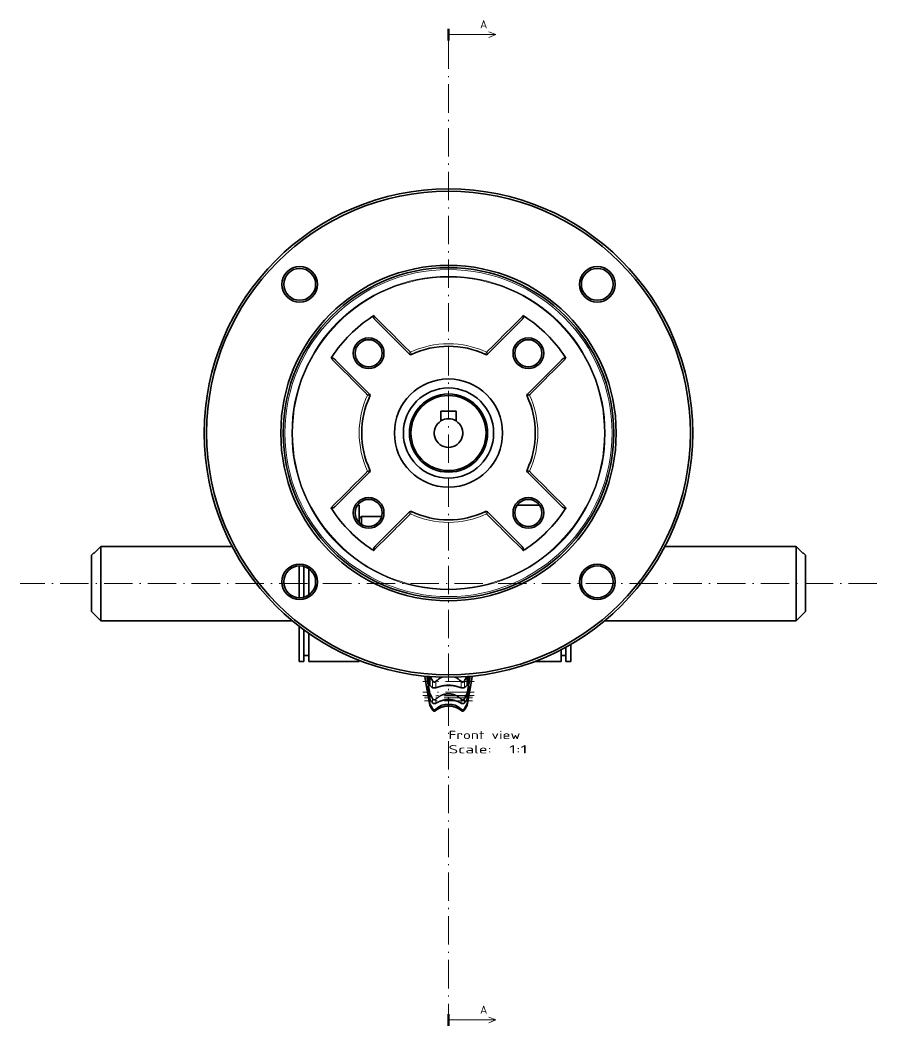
# Model space of a CAD drawing. Header units: millimetres. Extents: x -398 to 321, y -143 to 282.
# Drawn here: x -41.3 to 320.7, y -142.5 to 282.4 of the extents above; entities that cross this region are included whole.
import ezdxf
from ezdxf.enums import TextEntityAlignment as Align

# ---------------------------------------------------------------- set-up
doc = ezdxf.new("R2010")
doc.units = ezdxf.units.MM
doc.linetypes.add('DASHDOT', pattern=[18.5, 12, -3, 0.5, -3])
doc.layers.get('0').update_dxf_attribs({"lineweight": 13})
doc.styles.get("Standard").update_dxf_attribs({"font": 'isocp.shx'})

# ---------------------------------------------------------------- blocks, each defined once
blk = doc.blocks.new('BLOCK1')
at = {"color": 7, "lineweight": 100}
for p, q in [((0, 317.7), (0, 312.7)), ((0, -103.66), (0, -98.66))]:
    blk.add_line(p, q, dxfattribs=at)
at = {"color": 7, "lineweight": 13}
for p, q in [((20, 315.2), (0, 315.2)), ((20, -101.16), (0, -101.16))]:
    blk.add_line(p, q, dxfattribs=at)
at = {"color": 7, "linetype": 'DASHDOT', "lineweight": 13}
blk.add_line((0, 312.7), (0, -98.66), dxfattribs=at)
at = {"color": 7, "lineweight": 13}
for points in [[(17, 313.96), (20, 315.2), (17, 316.45)], [(17, -102.4), (20, -101.16), (17, -99.91)]]:
    blk.add_lwpolyline(points, dxfattribs=at)
at = {"color": 7, "lineweight": 13, "width": 1.071538}
for p, p2 in [((13.33, 317.83), (16.37, 317.83)), ((13.33, -98.53), (16.37, -98.53))]:
    blk.add_text('A', height=3.5, dxfattribs=at).set_placement(p, p2, align=Align.FIT)
blk = doc.blocks.new('BLOCK2')
at = {"color": 7, "lineweight": 13}
for s, width, p, p2 in [('Front view', 1.117554, (0, 17.52), (30.36, 17.52)), ('Scale:', 1.228054, (0, 11.47), (18.22, 11.47)), ('  1:1', 1.097358, (18.22, 11.47), (33.4, 11.47))]:
    blk.add_text(s, height=3.5, dxfattribs=dict(at, width=width)).set_placement(p, p2, align=Align.FIT)
blk = doc.blocks.new('BLOCK3')
at = {"color": 7, "lineweight": 35}
for p, q in [((-30.13, 193.82), (-30.85, 194.54)), ((-30.13, 193.82), (-16.49, 180.17)), ((30.13, 193.82), (16.49, 180.17)), ((30.13, 193.82), (30.85, 194.54)), ((-46.98, 176.97), (-47.7, 177.69)), ((-46.98, 176.97), (-33.34, 163.33)), ((46.98, 176.97), (33.34, 163.33)), ((46.98, 176.97), (47.7, 177.69)), ((-3.18, 156.05), (3.17, 156.05)), ((-3.18, 156.05), (-3.18, 151.97)), ((3.17, 151.97), (3.17, 156.05)), ((-46.98, 116.7), (-33.34, 130.35)), ((46.98, 116.7), (33.34, 130.35)), ((-46.98, 116.7), (-47.7, 115.99)), ((-37.68, 116.36), (-38.43, 116.36)), ((-37.68, 116.36), (-37.68, 108.98)), ((29.03, 116.36), (38.43, 116.36)), ((46.98, 116.7), (47.7, 115.99)), ((-37.68, 110.73), (-36.71, 111.54)), ((-37.68, 110.73), (-37.68, 108.98)), ((-36.71, 111.54), (-36.71, 108.23)), ((-28.23, 111.54), (-36.71, 111.54)), ((-30.13, 99.86), (-16.49, 113.5)), ((30.13, 99.86), (16.49, 113.5)), ((-91.37, 98.89), (-146.85, 98.89)), ((-146.85, 83.34), (-146.85, 98.89)), ((-30.13, 99.86), (-30.85, 99.14)), ((30.13, 99.86), (30.85, 99.14)), ((146.85, 98.89), (91.37, 98.89)), ((146.85, 83.34), (146.85, 98.89)), ((-150.81, 95.25), (-150.03, 96.04)), ((-150.81, 83.34), (-150.81, 95.25)), ((-150.03, 96.04), (-149.63, 96.04)), ((149.63, 96.04), (150.02, 96.04)), ((150.81, 95.25), (150.02, 96.04)), ((150.81, 83.34), (150.81, 95.25)), ((-63.08, 90.72), (-63.08, 77.24)), ((-61.07, 77.47), (-61.07, 90.48)), ((-59.07, 78.4), (-59.07, 89.55)), ((-150.81, 71.42), (-150.81, 83.34)), ((-146.85, 67.46), (-146.85, 83.34)), ((146.85, 67.46), (146.85, 83.34)), ((150.81, 71.42), (150.81, 83.34)), ((-150.81, 71.42), (-146.85, 67.46)), ((150.81, 71.42), (146.85, 67.46)), ((-146.85, 67.46), (-65.93, 67.46)), ((-63.08, 65.18), (-63.08, 54.36)), ((65.93, 67.46), (146.85, 67.46)), ((-61.07, 54.36), (-61.07, 63.66)), ((-59.07, 54.36), (-59.07, 62.23)), ((47.61, 55.29), (47.61, 50.32)), ((49.62, 56.36), (49.62, 50.32)), ((51.62, 50.32), (51.62, 57.49)), ((-63.08, 54.36), (-63.08, 50.32)), ((-61.07, 50.32), (-61.07, 54.36)), ((-61.07, 52.86), (-59.07, 52.86)), ((-59.07, 50.32), (-59.07, 54.36)), ((49.62, 52.86), (47.61, 52.86)), ((-61.07, 50.32), (-63.08, 50.32)), ((-37.68, 50.32), (-59.07, 50.32)), ((-37.68, 50.78), (-37.68, 50.32)), ((36.49, 50.32), (47.61, 50.32)), ((49.62, 50.32), (51.62, 50.32)), ((-9.94, 44.13), (-9.94, 43.82)), ((-9.94, 43.82), (-8.99, 38.02)), ((-8.99, 43.65), (-8.99, 44.04)), ((-8.99, 43.54), (-8.99, 43.65)), ((-8.65, 43.79), (-8.69, 44.02)), ((-8.48, 42.87), (-8.65, 43.79)), ((-7.94, 43.96), (-7.94, 40.39)), ((7.94, 43.96), (7.94, 40.39)), ((8.48, 42.87), (8.65, 43.79)), ((8.65, 43.79), (8.69, 44.02)), ((8.99, 43.65), (8.99, 44.04)), ((9.94, 43.82), (8.99, 38.02)), ((8.99, 43.54), (8.99, 43.65)), ((9.94, 44.13), (9.94, 43.82)), ((-8.48, 39.99), (-8.65, 40.92)), ((-8.48, 37.34), (-8.65, 38.37)), ((8.48, 39.99), (8.65, 40.92)), ((8.48, 37.34), (8.65, 38.37)), ((-8.99, 38.02), (-8.99, 38.02)), ((-8.48, 35.85), (-8.65, 36.88)), ((-8.48, 34.94), (-8.65, 36.02)), ((-7.94, 36.85), (-7.94, 34.37)), ((7.94, 36.85), (7.94, 34.37)), ((8.48, 35.85), (8.65, 36.88)), ((8.48, 34.94), (8.65, 36.02)), ((8.48, 34.94), (8.65, 36.02)), ((8.99, 38.02), (8.99, 38.02)), ((-7.94, 32.54), (-7.94, 31.7)), ((7.94, 32.54), (7.94, 31.7))]:
    blk.add_line(p, q, dxfattribs=at)
at = {"color": 7, "lineweight": 13}
for p, q in [((-16.08, 180.99), (-15.63, 180.02)), ((16.08, 180.99), (15.63, 180.02)), ((-34.16, 162.92), (-33.19, 162.46)), ((34.16, 162.92), (33.19, 162.46)), ((-34.16, 130.75), (-33.19, 131.21)), ((34.16, 130.75), (33.19, 131.21)), ((-16.08, 112.68), (-15.63, 113.65)), ((16.08, 112.68), (15.63, 113.65)), ((-8.99, 43.65), (-8.62, 43.65)), ((8.62, 43.65), (8.99, 43.65)), ((-8.99, 39.79), (-8.94, 39.79)), ((-8.99, 39.33), (-8.83, 39.33)), ((-8.65, 40.92), (-8.07, 40.92)), ((-8.48, 39.99), (-7.56, 39.99)), ((-6.82, 42.24), (-6.82, 39.32)), ((-5.29, 41.94), (-5.29, 39.22)), ((-2.7, 39.99), (2.7, 39.99)), ((5.29, 41.94), (5.29, 39.22)), ((6.82, 42.24), (6.82, 39.32)), ((7.56, 39.99), (8.48, 39.99)), ((8.07, 40.92), (8.65, 40.92)), ((8.83, 39.33), (8.99, 39.33)), ((8.94, 39.79), (8.99, 39.79)), ((-8.65, 36.88), (-8.4, 36.88)), ((-8.48, 35.85), (-8.21, 35.85)), ((-6.82, 34.7), (-6.82, 32.86)), ((-5.29, 34.4), (-5.29, 32.69)), ((5.29, 34.4), (5.29, 32.69)), ((6.82, 34.7), (6.82, 32.86)), ((8.21, 35.85), (8.48, 35.85)), ((8.4, 36.88), (8.65, 36.88)), ((-6.82, 30.47), (-6.82, 29.84)), ((-5.29, 30.19), (-5.29, 29.61)), ((5.29, 30.19), (5.29, 29.61)), ((6.82, 30.47), (6.82, 29.84))]:
    blk.add_line(p, q, dxfattribs=at)
for points in [[(-31.61, 196.47, 0.000371), (-16.08, 180.99)], [(16.08, 180.99, 0.000371), (31.61, 196.47)], [(-34.16, 162.92, 0.000371), (-49.63, 178.45)], [(49.63, 178.45, 0.000371), (34.16, 162.92)], [(-49.63, 115.23, 0.000371), (-34.16, 130.75)], [(34.16, 130.75, 0.000371), (49.63, 115.23)], [(-16.08, 112.68, 0.000371), (-31.61, 97.21)], [(31.61, 97.21, 0.000371), (16.08, 112.68)]]:
    blk.add_lwpolyline(points, format="xyb", dxfattribs=at)
at = {"color": 7, "lineweight": 35}
for centre, radius in [((0, 146.84), 103.19), ((0, 146.84), 102.19), ((0, 146.84), 70.85), ((-62.86, 209.7), 7.51), ((62.86, 209.7), 7.51), ((0, 146.84), 69.85), ((-62.86, 209.7), 6.74), ((62.86, 209.7), 6.74), ((-33.73, 180.57), 6.48), ((33.73, 180.57), 6.48), ((-33.73, 180.57), 5.72), ((33.73, 180.57), 5.72), ((0, 146.84), 22.86), ((0, 146.84), 19.05), ((0, 146.84), 16.51), ((0, 146.84), 15.88), ((-33.73, 113.11), 6.48), ((33.73, 113.11), 6.48), ((-33.73, 113.11), 5.72), ((33.73, 113.11), 5.72), ((-62.86, 83.98), 7.51), ((-62.86, 83.98), 6.74), ((62.86, 83.98), 7.51), ((62.86, 83.98), 6.74)]:
    blk.add_circle(centre, radius, dxfattribs=at)
at = {"color": 7, "lineweight": 13}
for radius in [69.09, 66.2, 65.89]:
    blk.add_circle((0, 146.84), radius, dxfattribs=at)
at = {"color": 7, "lineweight": 35}
for centre, radius, start, end in [((0, 146.84), 58.84, 123.3198, 146.6802), ((-0.33, 147.34), 58.24, 122.4886, 123.3229), ((0.33, 147.34), 58.24, 56.6772, 57.5114), ((0, 146.84), 58.84, 33.3198, 56.6802), ((0, 146.84), 36.68, 64.7859, 115.2141), ((-0.5, 147.17), 58.24, 146.6772, 147.5114), ((-15.95, 180.71), 0.762, 225, 295.2141), ((15.95, 180.71), 0.762, 244.7859, 315), ((0.5, 147.17), 58.24, 32.4886, 33.3229), ((0, 146.84), 36.68, 154.7859, 205.2141), ((-33.88, 162.79), 0.762, 334.7859, 45), ((33.88, 162.79), 0.762, 135, 205.2141), ((0, 146.84), 36.68, 334.7859, 25.2141), ((0, 146.84), 15.88, 241.3521, 61.3521), ((0, 146.84), 6.03, 121.7569, 58.2431), ((0, 146.84), 6.03, 58.2431, 121.7569), ((-33.88, 130.89), 0.762, 315, 25.2141), ((33.88, 130.89), 0.762, 154.7859, 225), ((-0.5, 146.51), 58.24, 212.4886, 213.3229), ((0.5, 146.51), 58.24, 326.6772, 327.5114), ((0, 146.84), 58.84, 213.3198, 236.6802), ((-15.95, 112.96), 0.762, 64.7859, 135), ((0, 146.84), 36.68, 244.7859, 295.2141), ((15.95, 112.96), 0.762, 45, 115.2141), ((0, 146.84), 58.84, 303.3198, 326.6802), ((432.14, -468.69), 810.79, 135.56993, 135.8517), ((-432.14, -468.69), 810.79, 44.14832, 44.43009), ((-432.14, -468.69), 810.79, 44.14832, 44.43009), ((-0.33, 146.33), 58.24, 236.6772, 237.5114), ((0.33, 146.33), 58.24, 302.4886, 303.3229), ((-34.67, 28.66), 30.98, 25.9957, 29.5484), ((-0.36, 37.32), 6.76, 109.7512, 136.9), ((0.36, 37.32), 6.76, 43.0999, 70.2491), ((34.67, 28.66), 30.98, 150.4515, 154.0043), ((9.53, 39.56), 18.52, 179.2974, 180.7028), ((-107.74, 21.39), 101, 8.8052, 10.6127), ((107.74, 21.39), 100.99, 169.3873, 171.1948), ((-9.53, 39.56), 18.52, 359.2974, 0.7028), ((-122.42, 17.75), 115.22, 9.1204, 10.1293), ((107.19, 56.77), 117.29, 189.5386, 191.01), ((-270.66, -8.5), 265.91, 8.8798, 9.6014), ((732.11, 156), 750.41, 189.28344, 189.53458), ((-52.62, 12.3), 50.98, 26.063, 28.7876), ((14.23, 49.59), 26.89, 214.453, 218.455), ((52.61, 12.3), 50.98, 151.2124, 153.937), ((-14.23, 49.59), 26.89, 321.545, 325.547), ((-107.19, 56.77), 117.28, 348.99, 350.4615), ((270.65, -8.5), 265.9, 170.3987, 171.1202), ((-732.03, 155.99), 750.34, 350.46541, 350.71658), ((-732.11, 156), 750.42, 350.46544, 350.71658), ((122.39, 17.76), 115.2, 169.8706, 170.8797), ((122.42, 17.75), 115.23, 169.8708, 170.8796), ((-114.29, -26.05), 121.43, 27.7392, 28.8506), ((113.77, 103.67), 141.39, 210.5962, 211.4735), ((0, 24.78), 7.57, 45.6288, 134.3712), ((114.29, -26.05), 121.42, 151.1494, 152.2609), ((-113.77, 103.67), 141.39, 328.5265, 329.4038), ((-113.77, 103.67), 141.4, 328.5265, 329.4038)]:
    blk.add_arc(centre, radius, start, end, dxfattribs=at)
at = {"color": 7, "lineweight": 13}
for start, end in [(64.7859, 115.2141), (154.7859, 205.2141), (334.7859, 25.2141), (244.7859, 295.2141)]:
    blk.add_arc((0, 146.84), 37.75, start, end, dxfattribs=at)
for centre, major_axis, ratio, start_param, end_param in [((-15.95, 180.71), (-0.539, -0.539), 0.387009, 4.574054, 6.283185), ((15.95, 180.71), (0.539, -0.539), 0.38701, 0, 1.709131), ((-33.88, 162.79), (-0.539, -0.539), 0.387009, 3.141593, 4.850724), ((33.88, 162.79), (0.539, -0.539), 0.38701, 1.432461, 3.141593), ((-33.88, 130.89), (0.539, -0.539), 0.387009, 4.574055, 6.283185), ((33.88, 130.89), (-0.539, -0.539), 0.38701, 0, 1.709132), ((-15.95, 112.96), (0.539, -0.539), 0.387009, 3.141593, 4.850725), ((15.95, 112.96), (-0.539, -0.539), 0.38701, 1.432462, 3.141593)]:
    blk.add_ellipse(centre, major_axis=major_axis, ratio=ratio, start_param=start_param, end_param=end_param, dxfattribs=at)
at = {"color": 7, "lineweight": 35}
for centre, major_axis, ratio, start_param, end_param in [((-8.67, 37.99), (0.31, -1.86), 0.04774, 3.133768, 3.405208), ((-10.48, 50.45), (5.33, -11.67), 0.241526, 5.633495, 5.850237), ((10.48, 50.45), (-5.33, -11.66), 0.241527, 0.432952, 0.649696), ((8.67, 37.99), (-0.31, -1.86), 0.047742, 2.877978, 3.149417)]:
    blk.add_ellipse(centre, major_axis=major_axis, ratio=ratio, start_param=start_param, end_param=end_param, dxfattribs=at)
for points, knots in [([(-30.85, 194.54), (-30.87, 194.56), (-30.91, 194.59), (-30.96, 194.65), (-31.01, 194.71), (-31.07, 194.77), (-31.12, 194.83), (-31.17, 194.89), (-31.22, 194.95), (-31.27, 195.01), (-31.31, 195.07), (-31.36, 195.14), (-31.4, 195.2), (-31.45, 195.27), (-31.49, 195.34), (-31.53, 195.41), (-31.57, 195.48), (-31.6, 195.55), (-31.64, 195.62), (-31.67, 195.7), (-31.7, 195.78), (-31.72, 195.85), (-31.75, 195.94), (-31.76, 196.02), (-31.77, 196.11), (-31.77, 196.2), (-31.75, 196.3), (-31.7, 196.4), (-31.64, 196.45), (-31.61, 196.47)], [0, 0, 0, 0, 0.078517, 0.157044, 0.235591, 0.314171, 0.392802, 0.471501, 0.550286, 0.62917, 0.708159, 0.787241, 0.866435, 0.945787, 1.025361, 1.105224, 1.185433, 1.266032, 1.347108, 1.428741, 1.511046, 1.594319, 1.678812, 1.764897, 1.853337, 1.945621, 2.044088, 2.151276, 2.262632, 2.262632, 2.262632, 2.262632]), ([(30.85, 194.54), (30.87, 194.56), (30.91, 194.59), (30.96, 194.65), (31.01, 194.71), (31.07, 194.77), (31.12, 194.83), (31.17, 194.89), (31.22, 194.95), (31.27, 195.01), (31.31, 195.07), (31.36, 195.14), (31.4, 195.2), (31.45, 195.27), (31.49, 195.34), (31.53, 195.41), (31.57, 195.48), (31.6, 195.55), (31.64, 195.62), (31.67, 195.7), (31.7, 195.78), (31.72, 195.85), (31.75, 195.94), (31.76, 196.02), (31.77, 196.11), (31.77, 196.2), (31.75, 196.3), (31.7, 196.4), (31.64, 196.45), (31.61, 196.47)], [0, 0, 0, 0, 0.078517, 0.157044, 0.235591, 0.314171, 0.392802, 0.471501, 0.550286, 0.629171, 0.708159, 0.787241, 0.866435, 0.945787, 1.025361, 1.105224, 1.185433, 1.266032, 1.347108, 1.428741, 1.511046, 1.594319, 1.678812, 1.764897, 1.853337, 1.945621, 2.044088, 2.151276, 2.262632, 2.262632, 2.262632, 2.262632]), ([(-47.7, 177.69), (-47.72, 177.71), (-47.76, 177.75), (-47.81, 177.8), (-47.87, 177.85), (-47.93, 177.9), (-47.99, 177.96), (-48.05, 178.01), (-48.11, 178.06), (-48.17, 178.1), (-48.24, 178.15), (-48.3, 178.2), (-48.37, 178.24), (-48.43, 178.28), (-48.5, 178.33), (-48.57, 178.37), (-48.64, 178.4), (-48.71, 178.44), (-48.79, 178.48), (-48.86, 178.51), (-48.94, 178.54), (-49.02, 178.56), (-49.1, 178.58), (-49.18, 178.6), (-49.27, 178.61), (-49.37, 178.6), (-49.46, 178.58), (-49.56, 178.53), (-49.61, 178.48), (-49.63, 178.45)], [0, 0, 0, 0, 0.078517, 0.157044, 0.235591, 0.314171, 0.392802, 0.471501, 0.550286, 0.629171, 0.708159, 0.787241, 0.866435, 0.945787, 1.025361, 1.105224, 1.185433, 1.266032, 1.347108, 1.428741, 1.511046, 1.594319, 1.678812, 1.764897, 1.853337, 1.945621, 2.044088, 2.151276, 2.262632, 2.262632, 2.262632, 2.262632]), ([(47.7, 177.69), (47.72, 177.71), (47.75, 177.75), (47.81, 177.8), (47.87, 177.85), (47.93, 177.9), (47.99, 177.96), (48.05, 178.01), (48.11, 178.06), (48.17, 178.1), (48.24, 178.15), (48.3, 178.2), (48.37, 178.24), (48.43, 178.28), (48.5, 178.33), (48.57, 178.37), (48.64, 178.4), (48.71, 178.44), (48.78, 178.48), (48.86, 178.51), (48.94, 178.54), (49.02, 178.56), (49.1, 178.58), (49.18, 178.6), (49.27, 178.61), (49.37, 178.6), (49.46, 178.58), (49.56, 178.53), (49.61, 178.48), (49.63, 178.45)], [0, 0, 0, 0, 0.078517, 0.157044, 0.235591, 0.314171, 0.392802, 0.471501, 0.550286, 0.62917, 0.708159, 0.787241, 0.866435, 0.945787, 1.025361, 1.105224, 1.185433, 1.266032, 1.347108, 1.428741, 1.511046, 1.594319, 1.678812, 1.764897, 1.853337, 1.945621, 2.044088, 2.151276, 2.262632, 2.262632, 2.262632, 2.262632]), ([(-47.7, 115.99), (-47.72, 115.97), (-47.76, 115.93), (-47.81, 115.88), (-47.87, 115.82), (-47.93, 115.77), (-47.99, 115.72), (-48.05, 115.67), (-48.11, 115.62), (-48.17, 115.57), (-48.24, 115.52), (-48.3, 115.48), (-48.37, 115.43), (-48.43, 115.39), (-48.5, 115.35), (-48.57, 115.31), (-48.64, 115.27), (-48.71, 115.23), (-48.79, 115.2), (-48.86, 115.17), (-48.94, 115.14), (-49.02, 115.11), (-49.1, 115.09), (-49.18, 115.08), (-49.27, 115.07), (-49.37, 115.07), (-49.46, 115.09), (-49.56, 115.14), (-49.61, 115.2), (-49.63, 115.23)], [0, 0, 0, 0, 0.078517, 0.157044, 0.235591, 0.314171, 0.392802, 0.471501, 0.550286, 0.62917, 0.708159, 0.787241, 0.866435, 0.945787, 1.025361, 1.105224, 1.185433, 1.266032, 1.347108, 1.428741, 1.511046, 1.594319, 1.678812, 1.764897, 1.853337, 1.945621, 2.044088, 2.151276, 2.262632, 2.262632, 2.262632, 2.262632]), ([(47.7, 115.99), (47.72, 115.96), (47.76, 115.92), (47.83, 115.86), (47.9, 115.8), (47.97, 115.73), (48.04, 115.68), (48.11, 115.62), (48.19, 115.56), (48.26, 115.51), (48.34, 115.45), (48.41, 115.4), (48.49, 115.35), (48.58, 115.31), (48.66, 115.26), (48.74, 115.22), (48.83, 115.18), (48.92, 115.14), (49.01, 115.11), (49.11, 115.09), (49.21, 115.07), (49.32, 115.07), (49.43, 115.08), (49.55, 115.13), (49.61, 115.19), (49.63, 115.23)], [0, 0, 0, 0, 0.092173, 0.184361, 0.276582, 0.368862, 0.461229, 0.553711, 0.646331, 0.73909, 0.831982, 0.925063, 1.018426, 1.112178, 1.206412, 1.301209, 1.396716, 1.493069, 1.590656, 1.689912, 1.791475, 1.896812, 2.008928, 2.131613, 2.262083, 2.262083, 2.262083, 2.262083]), ([(-30.85, 99.14), (-30.87, 99.12), (-30.91, 99.08), (-30.96, 99.03), (-31.01, 98.97), (-31.07, 98.91), (-31.12, 98.85), (-31.17, 98.79), (-31.22, 98.73), (-31.27, 98.67), (-31.31, 98.6), (-31.36, 98.54), (-31.4, 98.47), (-31.45, 98.41), (-31.49, 98.34), (-31.53, 98.27), (-31.57, 98.2), (-31.6, 98.13), (-31.64, 98.05), (-31.67, 97.98), (-31.7, 97.9), (-31.72, 97.82), (-31.75, 97.74), (-31.76, 97.65), (-31.77, 97.57), (-31.77, 97.47), (-31.75, 97.37), (-31.7, 97.28), (-31.64, 97.23), (-31.61, 97.21)], [0, 0, 0, 0, 0.078517, 0.157044, 0.235591, 0.314171, 0.392802, 0.471501, 0.550286, 0.629171, 0.708159, 0.787241, 0.866435, 0.945787, 1.025361, 1.105224, 1.185433, 1.266032, 1.347108, 1.428741, 1.511046, 1.594319, 1.678812, 1.764897, 1.853337, 1.945621, 2.044088, 2.151276, 2.262632, 2.262632, 2.262632, 2.262632]), ([(30.85, 99.14), (30.87, 99.12), (30.91, 99.08), (30.96, 99.03), (31.01, 98.97), (31.07, 98.91), (31.12, 98.85), (31.17, 98.79), (31.22, 98.73), (31.27, 98.67), (31.31, 98.6), (31.36, 98.54), (31.4, 98.47), (31.45, 98.41), (31.49, 98.34), (31.53, 98.27), (31.57, 98.2), (31.6, 98.13), (31.64, 98.05), (31.67, 97.98), (31.7, 97.9), (31.72, 97.82), (31.75, 97.74), (31.76, 97.65), (31.77, 97.57), (31.77, 97.47), (31.75, 97.37), (31.7, 97.28), (31.64, 97.23), (31.61, 97.21)], [0, 0, 0, 0, 0.078517, 0.157044, 0.235591, 0.314171, 0.392802, 0.471501, 0.550286, 0.62917, 0.708159, 0.787241, 0.866435, 0.945787, 1.025361, 1.105224, 1.185433, 1.266032, 1.347108, 1.428741, 1.511046, 1.594319, 1.678812, 1.764897, 1.853337, 1.945621, 2.044088, 2.151276, 2.262632, 2.262632, 2.262632, 2.262632]), ([(-8.99, 43.54), (-8.99, 43.54), (-8.99, 43.52), (-8.99, 43.48), (-8.98, 43.44), (-8.98, 43.38), (-8.98, 43.32), (-8.97, 43.25), (-8.97, 43.19), (-8.96, 43.12), (-8.95, 43.04), (-8.95, 42.96), (-8.94, 42.88), (-8.93, 42.8), (-8.92, 42.71), (-8.91, 42.61), (-8.9, 42.51), (-8.88, 42.41), (-8.87, 42.31), (-8.86, 42.19), (-8.84, 42.08), (-8.82, 41.96), (-8.81, 41.84), (-8.79, 41.71), (-8.77, 41.58), (-8.74, 41.44), (-8.72, 41.31), (-8.7, 41.18), (-8.68, 41.07), (-8.66, 40.98), (-8.65, 40.94), (-8.65, 40.92)], [0, 0, 0, 0, 0.025275, 0.051348, 0.105901, 0.163688, 0.224754, 0.289151, 0.356943, 0.428207, 0.503025, 0.581494, 0.663723, 0.749828, 0.839935, 0.934175, 1.032681, 1.135594, 1.24306, 1.355156, 1.471877, 1.593124, 1.718698, 1.848271, 1.981222, 2.11656, 2.252956, 2.388792, 2.522235, 2.587474, 2.651428, 2.651428, 2.651428, 2.651428]), ([(-7.94, 40.39), (-7.95, 40.42), (-7.96, 40.48), (-7.99, 40.6), (-8.03, 40.76), (-8.08, 40.96), (-8.13, 41.17), (-8.17, 41.38), (-8.22, 41.61), (-8.27, 41.85), (-8.32, 42.09), (-8.37, 42.34), (-8.42, 42.56), (-8.45, 42.73), (-8.47, 42.82), (-8.48, 42.87)], [0, 0, 0, 0, 0.091309, 0.185096, 0.38009, 0.584915, 0.799419, 1.023361, 1.256407, 1.498109, 1.747891, 2.005062, 2.26882, 2.402887, 2.53825, 2.53825, 2.53825, 2.53825]), ([(7.94, 40.39), (7.94, 40.42), (7.96, 40.48), (7.99, 40.6), (8.03, 40.76), (8.08, 40.96), (8.13, 41.17), (8.17, 41.38), (8.22, 41.61), (8.27, 41.85), (8.32, 42.09), (8.37, 42.34), (8.42, 42.56), (8.45, 42.73), (8.47, 42.82), (8.48, 42.87)], [0, 0, 0, 0, 0.091309, 0.185096, 0.38009, 0.584915, 0.799419, 1.023361, 1.256408, 1.498109, 1.747891, 2.005063, 2.268821, 2.402888, 2.53825, 2.53825, 2.53825, 2.53825]), ([(8.99, 43.54), (8.99, 43.54), (8.99, 43.52), (8.99, 43.48), (8.98, 43.44), (8.98, 43.38), (8.98, 43.32), (8.97, 43.25), (8.97, 43.19), (8.96, 43.12), (8.95, 43.04), (8.95, 42.96), (8.94, 42.88), (8.93, 42.8), (8.92, 42.71), (8.91, 42.61), (8.9, 42.51), (8.88, 42.41), (8.87, 42.31), (8.86, 42.19), (8.84, 42.08), (8.82, 41.96), (8.8, 41.84), (8.79, 41.71), (8.76, 41.58), (8.74, 41.44), (8.72, 41.31), (8.7, 41.18), (8.68, 41.07), (8.66, 40.98), (8.65, 40.94), (8.65, 40.92)], [0, 0, 0, 0, 0.025275, 0.051348, 0.105901, 0.163688, 0.224754, 0.289151, 0.356943, 0.428207, 0.503025, 0.581494, 0.663723, 0.749828, 0.839935, 0.934175, 1.032681, 1.135594, 1.24306, 1.355156, 1.471877, 1.593124, 1.718698, 1.848271, 1.981222, 2.11656, 2.252956, 2.388792, 2.522235, 2.587474, 2.651428, 2.651428, 2.651428, 2.651428]), ([(-8.99, 39.33), (-8.99, 39.33), (-8.99, 39.32), (-8.99, 39.3), (-8.99, 39.28), (-8.99, 39.24), (-8.98, 39.2), (-8.98, 39.16), (-8.98, 39.11), (-8.97, 39.06), (-8.97, 39.01), (-8.96, 38.94), (-8.95, 38.88), (-8.94, 38.81), (-8.93, 38.73), (-8.92, 38.65), (-8.91, 38.57), (-8.9, 38.47), (-8.88, 38.37), (-8.87, 38.27), (-8.85, 38.16), (-8.83, 38.04), (-8.82, 37.91), (-8.8, 37.78), (-8.77, 37.64), (-8.75, 37.49), (-8.73, 37.34), (-8.7, 37.19), (-8.68, 37.06), (-8.66, 36.96), (-8.66, 36.91), (-8.65, 36.88)], [0, 0, 0, 0, 0.012456, 0.025949, 0.05605, 0.090337, 0.128854, 0.171664, 0.218847, 0.2705, 0.32674, 0.387703, 0.453549, 0.524462, 0.600649, 0.68234, 0.769802, 0.863387, 0.963444, 1.070254, 1.184017, 1.304841, 1.43273, 1.567568, 1.709093, 1.856606, 2.008831, 2.163984, 2.319849, 2.397369, 2.474046, 2.474046, 2.474046, 2.474046]), ([(-8.98, 39.86), (-8.98, 39.85), (-8.97, 39.85), (-8.97, 39.84), (-8.96, 39.83), (-8.95, 39.81), (-8.94, 39.79), (-8.93, 39.76), (-8.92, 39.73), (-8.91, 39.69), (-8.9, 39.64), (-8.89, 39.58), (-8.87, 39.52), (-8.85, 39.45), (-8.84, 39.36), (-8.82, 39.27), (-8.8, 39.17), (-8.78, 39.06), (-8.75, 38.94), (-8.73, 38.81), (-8.7, 38.67), (-8.68, 38.55), (-8.66, 38.45), (-8.66, 38.4), (-8.65, 38.37)], [0, 0, 0, 0, 0.005512, 0.014762, 0.028676, 0.047684, 0.072123, 0.102325, 0.138647, 0.181486, 0.23132, 0.28869, 0.354152, 0.428254, 0.511521, 0.604433, 0.707408, 0.820776, 0.944536, 1.078122, 1.220371, 1.369502, 1.446035, 1.523315, 1.523315, 1.523315, 1.523315]), ([(-5.29, 41.94), (-5.31, 41.93), (-5.33, 41.9), (-5.37, 41.87), (-5.41, 41.83), (-5.45, 41.8), (-5.5, 41.77), (-5.54, 41.74), (-5.59, 41.72), (-5.64, 41.7), (-5.69, 41.68), (-5.74, 41.66), (-5.79, 41.65), (-5.84, 41.64), (-5.9, 41.63), (-5.95, 41.63), (-6, 41.63), (-6.06, 41.64), (-6.11, 41.65), (-6.16, 41.66), (-6.21, 41.67), (-6.26, 41.69), (-6.31, 41.71), (-6.36, 41.74), (-6.41, 41.76), (-6.45, 41.79), (-6.49, 41.83), (-6.53, 41.86), (-6.57, 41.9), (-6.61, 41.93), (-6.65, 41.97), (-6.68, 42.01), (-6.71, 42.06), (-6.74, 42.1), (-6.77, 42.15), (-6.79, 42.18), (-6.81, 42.22), (-6.82, 42.23), (-6.82, 42.24)], [0, 0, 0, 0, 0.05327, 0.106561, 0.159868, 0.213186, 0.266508, 0.319828, 0.373145, 0.426459, 0.479768, 0.533069, 0.586365, 0.639659, 0.692954, 0.746254, 0.799555, 0.852852, 0.906146, 0.959442, 1.012743, 1.066052, 1.119365, 1.172683, 1.226011, 1.279352, 1.332702, 1.386054, 1.439398, 1.492723, 1.546017, 1.599272, 1.652485, 1.705661, 1.758828, 1.81197, 1.838516, 1.865042, 1.865042, 1.865042, 1.865042]), ([(-5.29, 39.22), (-5.31, 39.21), (-5.33, 39.2), (-5.37, 39.19), (-5.41, 39.18), (-5.45, 39.17), (-5.5, 39.16), (-5.54, 39.15), (-5.59, 39.14), (-5.64, 39.14), (-5.69, 39.13), (-5.74, 39.12), (-5.79, 39.12), (-5.84, 39.12), (-5.9, 39.12), (-5.95, 39.12), (-6, 39.12), (-6.06, 39.12), (-6.11, 39.12), (-6.16, 39.12), (-6.21, 39.13), (-6.26, 39.13), (-6.31, 39.14), (-6.36, 39.15), (-6.4, 39.16), (-6.45, 39.17), (-6.49, 39.18), (-6.53, 39.19), (-6.57, 39.2), (-6.61, 39.21), (-6.65, 39.23), (-6.68, 39.24), (-6.71, 39.26), (-6.74, 39.27), (-6.77, 39.29), (-6.8, 39.31), (-6.81, 39.32), (-6.82, 39.32)], [0, 0, 0, 0, 0.039477, 0.080432, 0.122858, 0.166735, 0.212024, 0.258673, 0.306611, 0.355749, 0.405973, 0.457148, 0.509119, 0.561713, 0.614743, 0.668007, 0.721289, 0.774373, 0.827055, 0.879143, 0.930463, 0.980856, 1.030184, 1.07833, 1.125207, 1.170743, 1.214883, 1.257585, 1.298821, 1.338578, 1.376854, 1.413664, 1.449033, 1.483002, 1.515633, 1.54697, 1.577047, 1.577047, 1.577047, 1.577047]), ([(5.29, 39.22), (5.22, 39.25), (5.05, 39.3), (4.81, 39.39), (4.55, 39.48), (4.28, 39.57), (4.01, 39.65), (3.72, 39.74), (3.42, 39.82), (3.12, 39.9), (2.81, 39.97), (2.49, 40.03), (2.17, 40.09), (1.85, 40.14), (1.52, 40.18), (1.18, 40.22), (0.85, 40.25), (0.51, 40.26), (0.17, 40.27), (-0.17, 40.27), (-0.51, 40.26), (-0.85, 40.25), (-1.18, 40.22), (-1.52, 40.18), (-1.85, 40.14), (-2.17, 40.09), (-2.5, 40.03), (-2.81, 39.97), (-3.12, 39.9), (-3.42, 39.82), (-3.72, 39.74), (-4.01, 39.65), (-4.28, 39.57), (-4.55, 39.48), (-4.81, 39.39), (-5.06, 39.3), (-5.22, 39.25), (-5.29, 39.22)], [0, 0, 0, 0, 0.249998, 0.511587, 0.783912, 1.066085, 1.357209, 1.656389, 1.962747, 2.275442, 2.593682, 2.916717, 3.243838, 3.574382, 3.907734, 4.243326, 4.580633, 4.919151, 5.25839, 5.597866, 5.9371, 6.275613, 6.612917, 6.948515, 7.281874, 7.612421, 7.939538, 8.262563, 8.580793, 8.893483, 9.199837, 9.499009, 9.790125, 10.072293, 10.344614, 10.606203, 10.8562, 10.8562, 10.8562, 10.8562]), ([(5.29, 41.94), (5.31, 41.93), (5.33, 41.9), (5.37, 41.87), (5.41, 41.83), (5.45, 41.8), (5.5, 41.77), (5.54, 41.74), (5.59, 41.72), (5.64, 41.7), (5.69, 41.68), (5.74, 41.66), (5.79, 41.65), (5.84, 41.64), (5.9, 41.63), (5.95, 41.63), (6, 41.63), (6.06, 41.64), (6.11, 41.65), (6.16, 41.66), (6.21, 41.67), (6.26, 41.69), (6.31, 41.71), (6.36, 41.74), (6.41, 41.76), (6.45, 41.79), (6.49, 41.83), (6.53, 41.86), (6.57, 41.9), (6.61, 41.93), (6.65, 41.97), (6.68, 42.01), (6.71, 42.06), (6.74, 42.1), (6.77, 42.15), (6.79, 42.18), (6.81, 42.22), (6.82, 42.23), (6.82, 42.24)], [0, 0, 0, 0, 0.05327, 0.106561, 0.159868, 0.213186, 0.266508, 0.319828, 0.373145, 0.426459, 0.479768, 0.533069, 0.586365, 0.639659, 0.692954, 0.746254, 0.799555, 0.852852, 0.906146, 0.959442, 1.012743, 1.066052, 1.119365, 1.172683, 1.226011, 1.279352, 1.332702, 1.386054, 1.439398, 1.492723, 1.546017, 1.599272, 1.652485, 1.705661, 1.758828, 1.81197, 1.838516, 1.865042, 1.865042, 1.865042, 1.865042]), ([(5.29, 39.22), (5.31, 39.21), (5.33, 39.2), (5.37, 39.19), (5.41, 39.18), (5.45, 39.17), (5.5, 39.16), (5.54, 39.15), (5.59, 39.14), (5.64, 39.14), (5.69, 39.13), (5.74, 39.12), (5.79, 39.12), (5.84, 39.12), (5.9, 39.12), (5.95, 39.12), (6, 39.12), (6.06, 39.12), (6.11, 39.12), (6.16, 39.12), (6.21, 39.13), (6.26, 39.13), (6.31, 39.14), (6.36, 39.15), (6.4, 39.16), (6.45, 39.17), (6.49, 39.18), (6.53, 39.19), (6.57, 39.2), (6.61, 39.21), (6.65, 39.23), (6.68, 39.24), (6.71, 39.26), (6.74, 39.27), (6.77, 39.29), (6.8, 39.31), (6.81, 39.32), (6.82, 39.32)], [0, 0, 0, 0, 0.039477, 0.080432, 0.122858, 0.166734, 0.212024, 0.258673, 0.306611, 0.355748, 0.405973, 0.457148, 0.509118, 0.561713, 0.614743, 0.668007, 0.721289, 0.774373, 0.827054, 0.879142, 0.930462, 0.980856, 1.030184, 1.07833, 1.125207, 1.170743, 1.214883, 1.257585, 1.298821, 1.338578, 1.376854, 1.413664, 1.449033, 1.483002, 1.515633, 1.54697, 1.577047, 1.577047, 1.577047, 1.577047]), ([(8.98, 39.86), (8.98, 39.85), (8.97, 39.85), (8.97, 39.84), (8.96, 39.83), (8.95, 39.81), (8.94, 39.79), (8.93, 39.76), (8.92, 39.73), (8.91, 39.69), (8.9, 39.64), (8.89, 39.58), (8.87, 39.52), (8.85, 39.45), (8.84, 39.36), (8.82, 39.27), (8.8, 39.17), (8.77, 39.06), (8.75, 38.94), (8.73, 38.81), (8.7, 38.67), (8.68, 38.55), (8.66, 38.45), (8.65, 38.4), (8.65, 38.37)], [0, 0, 0, 0, 0.005513, 0.014762, 0.028676, 0.047684, 0.072123, 0.102325, 0.138648, 0.181487, 0.23132, 0.28869, 0.354152, 0.428255, 0.511522, 0.604433, 0.707408, 0.820777, 0.944537, 1.078123, 1.220371, 1.369502, 1.446035, 1.523316, 1.523316, 1.523316, 1.523316]), ([(8.99, 39.33), (8.99, 39.33), (8.99, 39.32), (8.99, 39.3), (8.99, 39.28), (8.99, 39.24), (8.98, 39.2), (8.98, 39.16), (8.98, 39.11), (8.97, 39.06), (8.97, 39.01), (8.96, 38.94), (8.95, 38.88), (8.94, 38.81), (8.93, 38.73), (8.92, 38.65), (8.91, 38.57), (8.9, 38.47), (8.88, 38.37), (8.87, 38.27), (8.85, 38.16), (8.83, 38.04), (8.82, 37.91), (8.8, 37.78), (8.77, 37.64), (8.75, 37.49), (8.73, 37.34), (8.7, 37.19), (8.68, 37.06), (8.66, 36.96), (8.65, 36.91), (8.65, 36.88)], [0, 0, 0, 0, 0.012456, 0.025949, 0.05605, 0.090337, 0.128854, 0.171664, 0.218847, 0.2705, 0.32674, 0.387703, 0.453549, 0.524462, 0.600649, 0.682341, 0.769802, 0.863387, 0.963444, 1.070254, 1.184017, 1.304842, 1.43273, 1.567568, 1.709093, 1.856606, 2.008831, 2.163984, 2.319849, 2.397369, 2.474046, 2.474046, 2.474046, 2.474046]), ([(-5.29, 34.4), (-5.31, 34.39), (-5.33, 34.36), (-5.37, 34.33), (-5.41, 34.29), (-5.45, 34.26), (-5.5, 34.23), (-5.54, 34.2), (-5.59, 34.18), (-5.64, 34.16), (-5.69, 34.14), (-5.74, 34.12), (-5.79, 34.11), (-5.84, 34.1), (-5.9, 34.1), (-5.95, 34.1), (-6, 34.1), (-6.06, 34.1), (-6.11, 34.11), (-6.16, 34.12), (-6.21, 34.14), (-6.26, 34.16), (-6.31, 34.18), (-6.36, 34.2), (-6.41, 34.23), (-6.45, 34.26), (-6.49, 34.29), (-6.53, 34.32), (-6.57, 34.36), (-6.61, 34.39), (-6.65, 34.43), (-6.68, 34.47), (-6.71, 34.52), (-6.74, 34.56), (-6.77, 34.6), (-6.79, 34.64), (-6.81, 34.67), (-6.82, 34.69), (-6.82, 34.7)], [0, 0, 0, 0, 0.05295, 0.105921, 0.15892, 0.211947, 0.265003, 0.318087, 0.371202, 0.424352, 0.477535, 0.530746, 0.583984, 0.637246, 0.69053, 0.743829, 0.797128, 0.850415, 0.903682, 0.956925, 1.010142, 1.06333, 1.116486, 1.169609, 1.222706, 1.275785, 1.328847, 1.381893, 1.43492, 1.487923, 1.540902, 1.593856, 1.64679, 1.699719, 1.752678, 1.80566, 1.832147, 1.858628, 1.858628, 1.858628, 1.858628]), ([(-5.29, 34.4), (-5.22, 34.48), (-5.06, 34.64), (-4.81, 34.87), (-4.56, 35.08), (-4.29, 35.29), (-4.01, 35.48), (-3.72, 35.66), (-3.43, 35.82), (-3.12, 35.97), (-2.81, 36.11), (-2.5, 36.23), (-2.17, 36.34), (-1.85, 36.43), (-1.52, 36.5), (-1.18, 36.57), (-0.85, 36.61), (-0.51, 36.64), (-0.17, 36.66), (0.17, 36.66), (0.51, 36.64), (0.85, 36.61), (1.18, 36.57), (1.52, 36.5), (1.85, 36.43), (2.17, 36.34), (2.5, 36.23), (2.81, 36.11), (3.12, 35.97), (3.43, 35.82), (3.72, 35.66), (4.01, 35.48), (4.29, 35.29), (4.56, 35.08), (4.81, 34.87), (5.06, 34.64), (5.22, 34.48), (5.29, 34.4)], [0, 0, 0, 0, 0.334057, 0.669356, 1.005619, 1.342623, 1.680191, 2.018185, 2.356499, 2.695055, 3.033808, 3.372722, 3.711767, 4.050916, 4.390147, 4.729451, 5.068823, 5.408252, 5.747717, 6.087194, 6.426655, 6.766078, 7.105448, 7.444758, 7.783998, 8.12315, 8.46219, 8.801095, 9.139838, 9.478389, 9.816698, 10.154685, 10.492245, 10.829242, 11.1655, 11.500798, 11.834854, 11.834854, 11.834854, 11.834854]), ([(5.29, 32.69), (5.22, 32.74), (5.06, 32.83), (4.81, 32.97), (4.55, 33.11), (4.29, 33.24), (4.01, 33.37), (3.72, 33.49), (3.43, 33.61), (3.12, 33.71), (2.81, 33.81), (2.5, 33.9), (2.17, 33.98), (1.85, 34.05), (1.52, 34.11), (1.18, 34.15), (0.85, 34.19), (0.51, 34.21), (0.17, 34.22), (-0.17, 34.22), (-0.51, 34.21), (-0.85, 34.19), (-1.18, 34.15), (-1.52, 34.11), (-1.85, 34.05), (-2.17, 33.98), (-2.5, 33.9), (-2.81, 33.81), (-3.12, 33.71), (-3.43, 33.61), (-3.72, 33.49), (-4.01, 33.37), (-4.29, 33.24), (-4.55, 33.11), (-4.81, 32.97), (-5.06, 32.83), (-5.22, 32.74), (-5.29, 32.69)], [0, 0, 0, 0, 0.27392, 0.557146, 0.848809, 1.148056, 1.454055, 1.76601, 2.083164, 2.404817, 2.730332, 3.059124, 3.390655, 3.724439, 4.06004, 4.39707, 4.735186, 5.074064, 5.413392, 5.752869, 6.092193, 6.431065, 6.769179, 7.106215, 7.441824, 7.775611, 8.107138, 8.435919, 8.761424, 9.083073, 9.400222, 9.71217, 10.018161, 10.317401, 10.609061, 10.892286, 11.166206, 11.166206, 11.166206, 11.166206]), ([(5.29, 34.4), (5.31, 34.39), (5.33, 34.36), (5.37, 34.33), (5.41, 34.29), (5.45, 34.26), (5.5, 34.23), (5.54, 34.2), (5.59, 34.18), (5.64, 34.16), (5.69, 34.14), (5.74, 34.12), (5.79, 34.11), (5.84, 34.1), (5.9, 34.1), (5.95, 34.1), (6, 34.1), (6.06, 34.1), (6.11, 34.11), (6.16, 34.12), (6.21, 34.14), (6.26, 34.16), (6.31, 34.18), (6.36, 34.2), (6.41, 34.23), (6.45, 34.26), (6.49, 34.29), (6.53, 34.32), (6.57, 34.36), (6.61, 34.39), (6.65, 34.43), (6.68, 34.47), (6.71, 34.52), (6.74, 34.56), (6.77, 34.6), (6.79, 34.64), (6.81, 34.67), (6.82, 34.69), (6.82, 34.7)], [0, 0, 0, 0, 0.05295, 0.105921, 0.15892, 0.211947, 0.265003, 0.318087, 0.371202, 0.424352, 0.477535, 0.530746, 0.583984, 0.637246, 0.69053, 0.743829, 0.797128, 0.850415, 0.903682, 0.956925, 1.010142, 1.06333, 1.116486, 1.169609, 1.222706, 1.275785, 1.328847, 1.381893, 1.43492, 1.487923, 1.540902, 1.593856, 1.64679, 1.699719, 1.752678, 1.80566, 1.832147, 1.858628, 1.858628, 1.858628, 1.858628]), ([(-5.29, 32.69), (-5.31, 32.68), (-5.33, 32.66), (-5.37, 32.64), (-5.41, 32.62), (-5.45, 32.61), (-5.5, 32.59), (-5.54, 32.57), (-5.59, 32.56), (-5.64, 32.55), (-5.69, 32.54), (-5.74, 32.53), (-5.79, 32.52), (-5.84, 32.52), (-5.9, 32.52), (-5.95, 32.51), (-6, 32.52), (-6.06, 32.52), (-6.11, 32.52), (-6.16, 32.53), (-6.21, 32.54), (-6.26, 32.55), (-6.31, 32.56), (-6.36, 32.57), (-6.4, 32.59), (-6.45, 32.6), (-6.49, 32.62), (-6.53, 32.64), (-6.57, 32.66), (-6.61, 32.68), (-6.65, 32.71), (-6.68, 32.73), (-6.71, 32.75), (-6.74, 32.78), (-6.77, 32.81), (-6.8, 32.84), (-6.81, 32.85), (-6.82, 32.86)], [0, 0, 0, 0, 0.043211, 0.087425, 0.132661, 0.178923, 0.226199, 0.274466, 0.323686, 0.373802, 0.424739, 0.4764, 0.52867, 0.581421, 0.634511, 0.687783, 0.741069, 0.7942, 0.847019, 0.899379, 0.951151, 1.002216, 1.052476, 1.101851, 1.150288, 1.197748, 1.244206, 1.289647, 1.334071, 1.377486, 1.419913, 1.461383, 1.501941, 1.541642, 1.580563, 1.618755, 1.656249, 1.656249, 1.656249, 1.656249]), ([(-5.29, 30.19), (-5.31, 30.18), (-5.33, 30.16), (-5.37, 30.13), (-5.41, 30.1), (-5.45, 30.07), (-5.5, 30.04), (-5.54, 30.01), (-5.59, 29.99), (-5.64, 29.97), (-5.69, 29.96), (-5.74, 29.94), (-5.79, 29.93), (-5.84, 29.92), (-5.9, 29.92), (-5.95, 29.92), (-6, 29.92), (-6.06, 29.92), (-6.11, 29.93), (-6.16, 29.94), (-6.21, 29.95), (-6.26, 29.97), (-6.31, 29.99), (-6.36, 30.01), (-6.41, 30.04), (-6.45, 30.06), (-6.49, 30.09), (-6.53, 30.12), (-6.57, 30.15), (-6.61, 30.19), (-6.65, 30.22), (-6.68, 30.26), (-6.71, 30.3), (-6.74, 30.34), (-6.77, 30.38), (-6.79, 30.42), (-6.81, 30.45), (-6.82, 30.46), (-6.82, 30.47)], [0, 0, 0, 0, 0.050854, 0.101909, 0.15318, 0.204678, 0.256408, 0.308373, 0.36057, 0.412998, 0.46564, 0.518475, 0.571476, 0.624613, 0.677849, 0.73114, 0.784437, 0.837685, 0.890842, 0.943869, 0.996734, 1.049411, 1.101876, 1.154114, 1.206125, 1.257913, 1.309479, 1.360828, 1.411966, 1.462901, 1.513641, 1.564203, 1.614606, 1.664879, 1.715073, 1.765196, 1.790224, 1.815231, 1.815231, 1.815231, 1.815231]), ([(-5.29, 29.61), (-5.31, 29.6), (-5.33, 29.58), (-5.37, 29.55), (-5.41, 29.53), (-5.45, 29.5), (-5.5, 29.48), (-5.54, 29.46), (-5.59, 29.44), (-5.64, 29.42), (-5.69, 29.41), (-5.74, 29.4), (-5.79, 29.39), (-5.84, 29.38), (-5.9, 29.38), (-5.95, 29.38), (-6, 29.38), (-6.06, 29.38), (-6.11, 29.39), (-6.16, 29.4), (-6.21, 29.41), (-6.26, 29.42), (-6.31, 29.44), (-6.36, 29.46), (-6.41, 29.48), (-6.45, 29.5), (-6.49, 29.52), (-6.53, 29.55), (-6.57, 29.58), (-6.61, 29.6), (-6.65, 29.64), (-6.68, 29.67), (-6.71, 29.7), (-6.74, 29.73), (-6.77, 29.77), (-6.8, 29.81), (-6.81, 29.83), (-6.82, 29.84)], [0, 0, 0, 0, 0.047364, 0.095271, 0.143744, 0.192797, 0.242433, 0.292648, 0.343429, 0.394751, 0.446574, 0.498843, 0.55149, 0.60444, 0.657605, 0.710887, 0.764178, 0.81737, 0.870362, 0.923067, 0.975404, 1.027307, 1.078716, 1.129591, 1.179909, 1.22966, 1.278838, 1.327445, 1.37549, 1.422986, 1.469956, 1.516427, 1.562437, 1.608032, 1.65328, 1.69821, 1.74283, 1.74283, 1.74283, 1.74283]), ([(-5.29, 29.61), (-5.31, 29.6), (-5.33, 29.58), (-5.37, 29.55), (-5.41, 29.53), (-5.45, 29.5), (-5.5, 29.48), (-5.54, 29.46), (-5.59, 29.44), (-5.64, 29.42), (-5.69, 29.41), (-5.74, 29.4), (-5.79, 29.39), (-5.84, 29.38), (-5.9, 29.38), (-5.95, 29.38), (-6, 29.38), (-6.06, 29.38), (-6.11, 29.39), (-6.16, 29.4), (-6.21, 29.41), (-6.26, 29.42), (-6.31, 29.44), (-6.36, 29.46), (-6.41, 29.48), (-6.45, 29.5), (-6.49, 29.52), (-6.53, 29.55), (-6.57, 29.58), (-6.61, 29.6), (-6.65, 29.64), (-6.68, 29.67), (-6.71, 29.7), (-6.74, 29.73), (-6.77, 29.77), (-6.8, 29.81), (-6.81, 29.83), (-6.82, 29.84)], [0, 0, 0, 0, 0.047364, 0.095271, 0.143744, 0.192797, 0.242433, 0.292648, 0.343429, 0.394751, 0.446574, 0.498843, 0.55149, 0.60444, 0.657605, 0.710887, 0.764178, 0.81737, 0.870363, 0.923067, 0.975405, 1.027307, 1.078716, 1.129591, 1.179909, 1.22966, 1.278838, 1.327445, 1.37549, 1.422986, 1.469956, 1.516427, 1.562437, 1.608032, 1.653279, 1.69821, 1.742829, 1.742829, 1.742829, 1.742829]), ([(5.29, 29.61), (5.22, 29.67), (5.06, 29.8), (4.81, 29.98), (4.55, 30.16), (4.29, 30.33), (4.01, 30.49), (3.72, 30.64), (3.43, 30.78), (3.12, 30.91), (2.81, 31.03), (2.5, 31.14), (2.17, 31.23), (1.85, 31.31), (1.52, 31.38), (1.18, 31.44), (0.85, 31.48), (0.51, 31.51), (0.17, 31.52), (-0.17, 31.52), (-0.51, 31.51), (-0.85, 31.48), (-1.18, 31.44), (-1.52, 31.38), (-1.85, 31.31), (-2.17, 31.23), (-2.5, 31.14), (-2.81, 31.03), (-3.12, 30.91), (-3.43, 30.78), (-3.72, 30.64), (-4.01, 30.49), (-4.29, 30.33), (-4.55, 30.16), (-4.81, 29.98), (-5.06, 29.8), (-5.22, 29.67), (-5.29, 29.61)], [0, 0, 0, 0, 0.299991, 0.606307, 0.918209, 1.235, 1.556025, 1.880679, 2.208405, 2.538707, 2.871156, 3.205369, 3.54101, 3.877785, 4.215446, 4.553785, 4.892632, 5.231834, 5.571243, 5.910719, 6.250124, 6.58932, 6.928165, 7.26651, 7.604178, 7.940957, 8.276593, 8.610797, 8.943235, 9.273533, 9.601254, 9.9259, 10.246917, 10.563701, 10.8756, 11.181913, 11.481904, 11.481904, 11.481904, 11.481904]), ([(5.29, 29.61), (5.22, 29.67), (5.06, 29.8), (4.81, 29.98), (4.55, 30.16), (4.29, 30.33), (4.01, 30.49), (3.72, 30.64), (3.43, 30.78), (3.12, 30.91), (2.81, 31.03), (2.5, 31.14), (2.17, 31.23), (1.85, 31.31), (1.52, 31.38), (1.18, 31.44), (0.85, 31.48), (0.51, 31.51), (0.17, 31.52), (-0.17, 31.52), (-0.51, 31.51), (-0.85, 31.48), (-1.18, 31.44), (-1.52, 31.38), (-1.85, 31.31), (-2.17, 31.23), (-2.5, 31.14), (-2.81, 31.03), (-3.12, 30.91), (-3.43, 30.78), (-3.72, 30.64), (-4.01, 30.49), (-4.29, 30.33), (-4.55, 30.16), (-4.81, 29.98), (-5.06, 29.8), (-5.22, 29.67), (-5.29, 29.61)], [0, 0, 0, 0, 0.299991, 0.606306, 0.918208, 1.234999, 1.556024, 1.880678, 2.208404, 2.538706, 2.871155, 3.205368, 3.541009, 3.877784, 4.215445, 4.553783, 4.892631, 5.231833, 5.571242, 5.910718, 6.250123, 6.589319, 6.928164, 7.266509, 7.604177, 7.940956, 8.276592, 8.610796, 8.943234, 9.273532, 9.601254, 9.925899, 10.246917, 10.563701, 10.875599, 11.181913, 11.481904, 11.481904, 11.481904, 11.481904]), ([(5.29, 32.69), (5.31, 32.68), (5.33, 32.66), (5.37, 32.64), (5.41, 32.62), (5.45, 32.61), (5.5, 32.59), (5.54, 32.57), (5.59, 32.56), (5.64, 32.55), (5.69, 32.54), (5.74, 32.53), (5.79, 32.52), (5.84, 32.52), (5.9, 32.52), (5.95, 32.51), (6, 32.52), (6.06, 32.52), (6.11, 32.52), (6.16, 32.53), (6.21, 32.54), (6.26, 32.55), (6.31, 32.56), (6.36, 32.57), (6.4, 32.59), (6.45, 32.6), (6.49, 32.62), (6.53, 32.64), (6.57, 32.66), (6.61, 32.68), (6.65, 32.71), (6.68, 32.73), (6.71, 32.75), (6.74, 32.78), (6.77, 32.81), (6.8, 32.84), (6.81, 32.85), (6.82, 32.86)], [0, 0, 0, 0, 0.043211, 0.087425, 0.132661, 0.178923, 0.226199, 0.274466, 0.323685, 0.373802, 0.424739, 0.4764, 0.52867, 0.581421, 0.63451, 0.687782, 0.741068, 0.7942, 0.847018, 0.899379, 0.95115, 1.002216, 1.052476, 1.101851, 1.150288, 1.197748, 1.244205, 1.289647, 1.334071, 1.377486, 1.419913, 1.461383, 1.501941, 1.541642, 1.580564, 1.618755, 1.656249, 1.656249, 1.656249, 1.656249]), ([(5.29, 30.19), (5.31, 30.18), (5.33, 30.16), (5.37, 30.13), (5.41, 30.1), (5.45, 30.07), (5.5, 30.04), (5.54, 30.01), (5.59, 29.99), (5.64, 29.97), (5.69, 29.96), (5.74, 29.94), (5.79, 29.93), (5.84, 29.92), (5.9, 29.92), (5.95, 29.92), (6, 29.92), (6.06, 29.92), (6.11, 29.93), (6.16, 29.94), (6.21, 29.95), (6.26, 29.97), (6.31, 29.99), (6.36, 30.01), (6.41, 30.04), (6.45, 30.06), (6.49, 30.09), (6.53, 30.12), (6.57, 30.15), (6.61, 30.19), (6.65, 30.22), (6.68, 30.26), (6.71, 30.3), (6.74, 30.34), (6.77, 30.38), (6.79, 30.42), (6.81, 30.45), (6.82, 30.46), (6.82, 30.47)], [0, 0, 0, 0, 0.050854, 0.101909, 0.15318, 0.204678, 0.256408, 0.308373, 0.36057, 0.412998, 0.46564, 0.518475, 0.571476, 0.624613, 0.677849, 0.73114, 0.784437, 0.837685, 0.890842, 0.943869, 0.996735, 1.049411, 1.101876, 1.154114, 1.206126, 1.257913, 1.309479, 1.360828, 1.411966, 1.462901, 1.513641, 1.564203, 1.614606, 1.664879, 1.715073, 1.765196, 1.790224, 1.815231, 1.815231, 1.815231, 1.815231]), ([(5.29, 29.61), (5.31, 29.6), (5.33, 29.58), (5.37, 29.55), (5.41, 29.53), (5.45, 29.5), (5.5, 29.48), (5.54, 29.46), (5.59, 29.44), (5.64, 29.42), (5.69, 29.41), (5.74, 29.4), (5.79, 29.39), (5.84, 29.38), (5.9, 29.38), (5.95, 29.38), (6, 29.38), (6.06, 29.38), (6.11, 29.39), (6.16, 29.4), (6.21, 29.41), (6.26, 29.42), (6.31, 29.44), (6.36, 29.46), (6.4, 29.48), (6.45, 29.5), (6.49, 29.52), (6.53, 29.55), (6.57, 29.58), (6.61, 29.6), (6.65, 29.64), (6.68, 29.67), (6.71, 29.7), (6.74, 29.73), (6.77, 29.77), (6.8, 29.81), (6.81, 29.83), (6.82, 29.84)], [0, 0, 0, 0, 0.047364, 0.095271, 0.143744, 0.192797, 0.242433, 0.292648, 0.343429, 0.394751, 0.446574, 0.498843, 0.55149, 0.60444, 0.657605, 0.710887, 0.764178, 0.81737, 0.870362, 0.923067, 0.975404, 1.027307, 1.078716, 1.129591, 1.179909, 1.22966, 1.278838, 1.327445, 1.37549, 1.422986, 1.469956, 1.516427, 1.562437, 1.608032, 1.653279, 1.69821, 1.742829, 1.742829, 1.742829, 1.742829]), ([(5.29, 29.61), (5.31, 29.6), (5.33, 29.58), (5.37, 29.55), (5.41, 29.53), (5.45, 29.5), (5.5, 29.48), (5.54, 29.46), (5.59, 29.44), (5.64, 29.42), (5.69, 29.41), (5.74, 29.4), (5.79, 29.39), (5.84, 29.38), (5.9, 29.38), (5.95, 29.38), (6, 29.38), (6.06, 29.38), (6.11, 29.39), (6.16, 29.4), (6.21, 29.41), (6.26, 29.42), (6.31, 29.44), (6.36, 29.46), (6.4, 29.48), (6.45, 29.5), (6.49, 29.52), (6.53, 29.55), (6.57, 29.58), (6.61, 29.6), (6.65, 29.64), (6.68, 29.67), (6.71, 29.7), (6.74, 29.73), (6.77, 29.77), (6.8, 29.81), (6.81, 29.83), (6.82, 29.84)], [0, 0, 0, 0, 0.047364, 0.095271, 0.143744, 0.192797, 0.242433, 0.292648, 0.343429, 0.394751, 0.446574, 0.498843, 0.55149, 0.60444, 0.657605, 0.710887, 0.764178, 0.81737, 0.870363, 0.923067, 0.975405, 1.027307, 1.078716, 1.129591, 1.17991, 1.22966, 1.278838, 1.327445, 1.37549, 1.422986, 1.469956, 1.516427, 1.562437, 1.608032, 1.653279, 1.69821, 1.742829, 1.742829, 1.742829, 1.742829])]:
    blk.add_open_spline(points, degree=3, knots=knots, dxfattribs=at)

msp = doc.modelspace()

# ---------------------------------------------------------------- linework, layer by layer
at = {"color": 7, "linetype": 'DASHDOT', "lineweight": 13}
for p, q in [((320.68, 44.45), (-41.27, 44.45)), ((150.49, 3.03), (128.91, 3.03)), ((150.49, -1.49), (128.91, -1.49)), ((150.49, -2.87), (128.91, -2.87)), ((149.87, -3.05), (129.53, -3.05)), ((149.87, -3.94), (129.53, -3.94)), ((149.87, -5.19), (129.53, -5.19))]:
    msp.add_line(p, q, dxfattribs=at)

# ---------------------------------------------------------------- block references
at = {"lineweight": 0}
for name in ['BLOCK1', 'BLOCK3', 'BLOCK2']:
    msp.add_blockref(name, (139.7, -38.89), dxfattribs=at)

doc.saveas('drawing.dxf')
